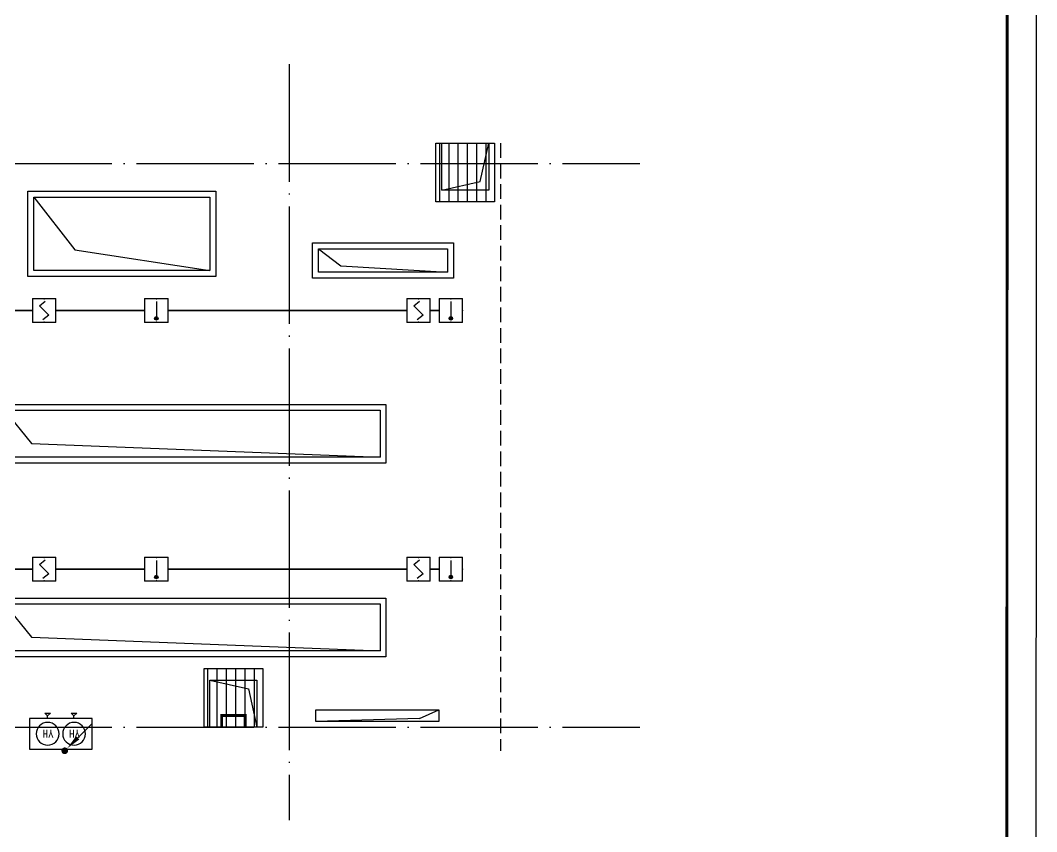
# Model space of a CAD drawing. Extents: x 115799 to 952918, y -190076 to 200966.
# Drawn here: x 367072 to 384387, y 14408 to 28227 of the extents above; entities that cross this region are included whole.
import ezdxf
from ezdxf.enums import TextEntityAlignment as Align

# ---------------------------------------------------------------- set-up
doc = ezdxf.new("R2010")
doc.units = 0
doc.header["$LTSCALE"] = 1000
doc.header["$MEASUREMENT"] = 0
doc.linetypes.add('DASH', pattern=[0.35, 0.25, -0.1])
doc.linetypes.add('DOTE', pattern=[2.42, 2, -0.2, 0.02, -0.2])
for name, color, linetype in [('$0$A-TECH_结构', 21, 'Continuous'), ('00-图签', 7, 'Continuous'), ('A_AXIS-轴线', 1, 'DOTE'), ('EQUIP-消防', 3, 'Continuous'), ('LWIRE', 4, 'Continuous'), ('WIRE-消防', 1, 'TG_FS'), ('海越气体', 7, 'Continuous'), ('看线', 241, 'Continuous'), ('集水坑&', 6, 'Continuous')]:
    doc.layers.add(name, color=color, linetype=linetype)
doc.styles.get("Standard").update_dxf_attribs({"font": 'gbenor.shx', "bigfont": 'gbcbig.shx'})
doc.styles.add('STYLE1', font='simfang.ttf', dxfattribs={"width": 0.7})
doc.styles.add('TG_LINETYPE', font='SIMPLEX', dxfattribs={"width": 0.8, "height": 3, "bigfont": 'HZTXT'})
doc.linetypes.add('TG_FS', pattern='A,2,-0.6,["FS",TG_LINETYPE,S=0.1,R=0,X=-0.52,Y=-0.15],0', length=2.6)

# ---------------------------------------------------------------- blocks, each defined once
blk = doc.blocks.new('444')
at = {"layer": '集水坑&', "linetype": 'Continuous'}
h = blk.add_hatch(dxfattribs=at)
h.set_pattern_fill('ANSI31', color=256, scale=100, angle=45)
h.set_pattern_definition([(90.000034, (417555.16, -146417.46), (-158.75, -9.5e-05), [])])
h.paths.add_polyline_path([(341941, 130962), (342941, 130962), (342941, 129962), (341941, 129962)])
h = blk.add_hatch(dxfattribs=at)
h.set_pattern_fill('ANSI31', color=256, scale=100, angle=45)
h.set_pattern_definition([(90.000034, (413605.16, -155367.42), (-158.75, -9.5e-05), [])])
h.paths.add_polyline_path([(337991, 122012), (338991, 122012), (338991, 121012), (337991, 121012)])
at = {"layer": '$0$A-TECH_结构', "color": 8}
for q in [(341991, 121311), (339896, 121111)]:
    blk.add_line((341661, 121159), q, dxfattribs=at)
for points in [[(342841, 130962), (342841, 130162), (342041, 130162), (342041, 130962)], [(334991, 130142), (338191, 130142), (338191, 128692), (334991, 128692)], [(335091, 130042), (338091, 130042), (338091, 128792), (335091, 128792)], [(339841, 129262), (342241, 129262), (342241, 128662), (339841, 128662)], [(339941, 129162), (342141, 129162), (342141, 128762), (339941, 128762)], [(334491, 126512), (341091, 126512), (341091, 125512), (334491, 125512)], [(334591, 126412), (340991, 126412), (340991, 125612), (334591, 125612)], [(334491, 123212), (341091, 123212), (341091, 122212), (334491, 122212)], [(334591, 123112), (340991, 123112), (340991, 122312), (334591, 122312)], [(338891, 121812), (338891, 121012), (338091, 121012), (338091, 121812)]]:
    blk.add_lwpolyline(points, close=True, dxfattribs=at)
for points in [[(342041, 130162), (342697, 130306), (342841, 130962)], [(335091, 130042), (335791, 129145), (338091, 128792)], [(339941, 129162), (340322, 128871), (342141, 128762)], [(334591, 126412), (335049, 125845), (340991, 125612)], [(334591, 123112), (335049, 122545), (340991, 122312)], [(338091, 121812), (338747, 121668), (338891, 121012)], [(339896, 121311), (341991, 121311), (341991, 121111), (339896, 121111)]]:
    blk.add_lwpolyline(points, dxfattribs=at)
at = {"layer": '$0$A-TECH_结构', "color": 8, "linetype": 'DASH'}
blk.add_lwpolyline([(343041, 130962), (343041, 120611)], dxfattribs=at)
at = {"layer": 'A_AXIS-轴线', "color": 8}
for p, q in [((339441, 132305), (339441, 119432)), ((327159, 130612), (345413, 130612)), ((327159, 121012), (345413, 121012))]:
    blk.add_line(p, q, dxfattribs=at)
at = {"layer": '看线', "color": 8}
blk.add_line((339896, 121111), (339896, 121311), dxfattribs=at)
at = {"layer": '看线', "color": 8, "const_width": 50}
blk.add_lwpolyline([(338691, 121012), (338691, 121212), (338291, 121212), (338291, 121012)], dxfattribs=at)
at = {"layer": '集水坑&', "linetype": 'Continuous'}
for points in [[(341941, 130962), (342941, 130962), (342941, 129962), (341941, 129962)], [(337991, 122012), (338991, 122012), (338991, 121012), (337991, 121012)]]:
    blk.add_lwpolyline(points, close=True, dxfattribs=at)
blk = doc.blocks.new('$Equip$00002648')
for p, q in [((-0.5, 0.5), (-0.5, -0.5)), ((0.5, 0.5), (-0.5, 0.5)), ((0.5, -0.5), (0.5, 0.5)), ((0, 0.375), (0, -0.412)), ((-0.5, -0.5), (0.5, -0.5))]:
    blk.add_line(p, q)
at = {"const_width": 0.04}
blk.add_lwpolyline([(-0.5, 0.5), (0.5, 0.5), (0.5, -0.5), (-0.5, -0.5), (-0.5, 0.5), (0.5, 0.5)], dxfattribs=at)
blk.add_circle((0, -0.338), 0.075)
for p in [(0, 0.5), (-0.5, 0), (0.5, 0), (0, -0.5)]:
    blk.add_point(p)
for points in [[(-0.065, -0.3), (0.065, -0.3), (-0.075, -0.338), (0.075, -0.338)], [(-0.065, -0.375), (0.065, -0.375), (-0.075, -0.338), (0.075, -0.338)], [(-0.038, -0.273), (0.037, -0.273), (-0.065, -0.3), (0.065, -0.3)], [(-0.038, -0.402), (0.037, -0.402), (-0.065, -0.375), (0.065, -0.375)], [(0, -0.263), (0, -0.263), (-0.038, -0.273), (0.037, -0.273)], [(0, -0.412), (0, -0.412), (-0.038, -0.402), (0.037, -0.402)]]:
    blk.add_solid(points)
at = {"color": 7, "flags": 1}
for tag, height, p in [('A', 0.00002, (0, 0)), ('B', 0.4, (0.762, -0.208))]:
    blk.add_attdef(tag, text='', height=height, dxfattribs=at).set_placement(p, align=Align.MIDDLE_CENTER)
blk = doc.blocks.new('$Equip$00002649')
for p, q in [((-0.5, 0.5), (-0.5, -0.5)), ((0.5, 0.5), (-0.5, 0.5)), ((0.5, -0.5), (0.5, 0.5)), ((-0.2, 0.2), (0.05, 0.4)), ((0, 0), (-0.2, 0.2)), ((0, 0), (0.2, -0.2)), ((0.2, -0.2), (-0.05, -0.4)), ((-0.5, -0.5), (0.5, -0.5))]:
    blk.add_line(p, q)
at = {"const_width": 0.04}
blk.add_lwpolyline([(-0.5, 0.5), (0.5, 0.5), (0.5, -0.5), (-0.5, -0.5), (-0.5, 0.5), (0.5, 0.5)], dxfattribs=at)
for p in [(0, 0.5), (-0.5, 0), (0.5, 0), (0, -0.5)]:
    blk.add_point(p)
at = {"color": 7, "flags": 1}
for tag, height, p in [('A', 0.00002, (0, 0)), ('B', 0.4, (0.762, -0.208))]:
    blk.add_attdef(tag, text='', height=height, dxfattribs=at).set_placement(p, align=Align.MIDDLE_CENTER)
blk = doc.blocks.new('feafe')
at = {"layer": '海越气体', "color": 1}
for p, q in [((-630, -285), (-630, -380)), ((-583, -332), (-630, -285)), ((-583, -332), (-630, -380)), ((-535, -332), (-583, -332)), ((-630, -735), (-630, -830)), ((-583, -782), (-630, -735)), ((-583, -782), (-630, -830)), ((-535, -782), (-583, -782))]:
    blk.add_line(p, q, dxfattribs=at)
blk.add_lwpolyline([(-15, -25), (-15, -1090), (-535, -1090), (-535, -25)], close=True, dxfattribs=at)
for centre in [(-276, -334), (-276, -784)]:
    blk.add_circle(centre, 194, dxfattribs=at)
at = {"layer": '海越气体', "color": 1, "style": 'STYLE1'}
for p in [(-349, -249), (-349, -699)]:
    blk.add_text('HY', height=136.4, rotation=270, dxfattribs=at).set_placement(p)
blk = doc.blocks.new('$TelecSys$00000078')
for p, q in [((1.15, 1.15), (0.55, 0.55)), ((0.104, 0.104), (0.104, 0.104)), ((-0.104, -0.104), (-0.104, -0.104))]:
    blk.add_line(p, q)
at = {"const_width": 0.142}
blk.add_lwpolyline([(-0.071, 0, 1), (0.071, 0, 1)], format="xyb", close=True, dxfattribs=at)
blk.add_solid([(0.62, 0.48), (0.48, 0.62), (0.1, 0.1)])
at = {"width": 0.8, "flags": 9}
blk.add_attdef('A', (0, 0), '', height=0.00002, dxfattribs=at)

msp = doc.modelspace()

# ---------------------------------------------------------------- linework, layer by layer
at = {"layer": '00-图签'}
msp.add_lwpolyline([(354679, 7202), (384379, 7202), (384387.3, 49252), (354687.3, 49252)], close=True, dxfattribs=at)
at = {"layer": '00-图签', "const_width": 50}
msp.add_lwpolyline([(355179, 7702), (383879, 7702), (383887.3, 48002), (355187.3, 48002)], close=True, dxfattribs=at)
at = {"layer": 'WIRE-消防', "linetype": 'TG_FS', "const_width": 30}
for points in [[(365764, 23286), (367276.5, 23286)], [(367676.5, 23286), (369189, 23286)], [(369589, 23286), (373654, 23286)], [(374054, 23286), (374206.5, 23286)], [(365764, 18879.4), (367276.5, 18879.4)], [(367676.5, 18879.4), (369189, 18879.4)], [(369589, 18879.4), (373654, 18879.4)], [(374054, 18879.4), (374206.5, 18879.4)]]:
    msp.add_lwpolyline(points, dxfattribs=at)

# ---------------------------------------------------------------- block references
msp.add_blockref('444', (32210.5, -104826.2))
at = {"layer": 'EQUIP-消防', "xscale": 400, "yscale": 400, "zscale": 400}
for name, p in [('$Equip$00002649', (367476.5, 23286)), ('$Equip$00002648', (369389, 23286)), ('$Equip$00002649', (373854, 23286)), ('$Equip$00002648', (374406.5, 23286)), ('$Equip$00002649', (367476.5, 18879.4)), ('$Equip$00002648', (369389, 18879.4)), ('$Equip$00002649', (373854, 18879.4)), ('$Equip$00002648', (374406.5, 18879.4))]:
    msp.add_blockref(name, p, dxfattribs=at)
at = {"layer": 'LWIRE', "xscale": 400, "yscale": 400, "zscale": 400}
msp.add_blockref('$TelecSys$00000078', (367828.9, 15786), dxfattribs=at)
at = {"layer": '海越气体', "color": 1, "xscale": -1, "rotation": 90}
msp.add_blockref('feafe', (367203.4, 15798.9), dxfattribs=at)

doc.saveas('drawing.dxf')
